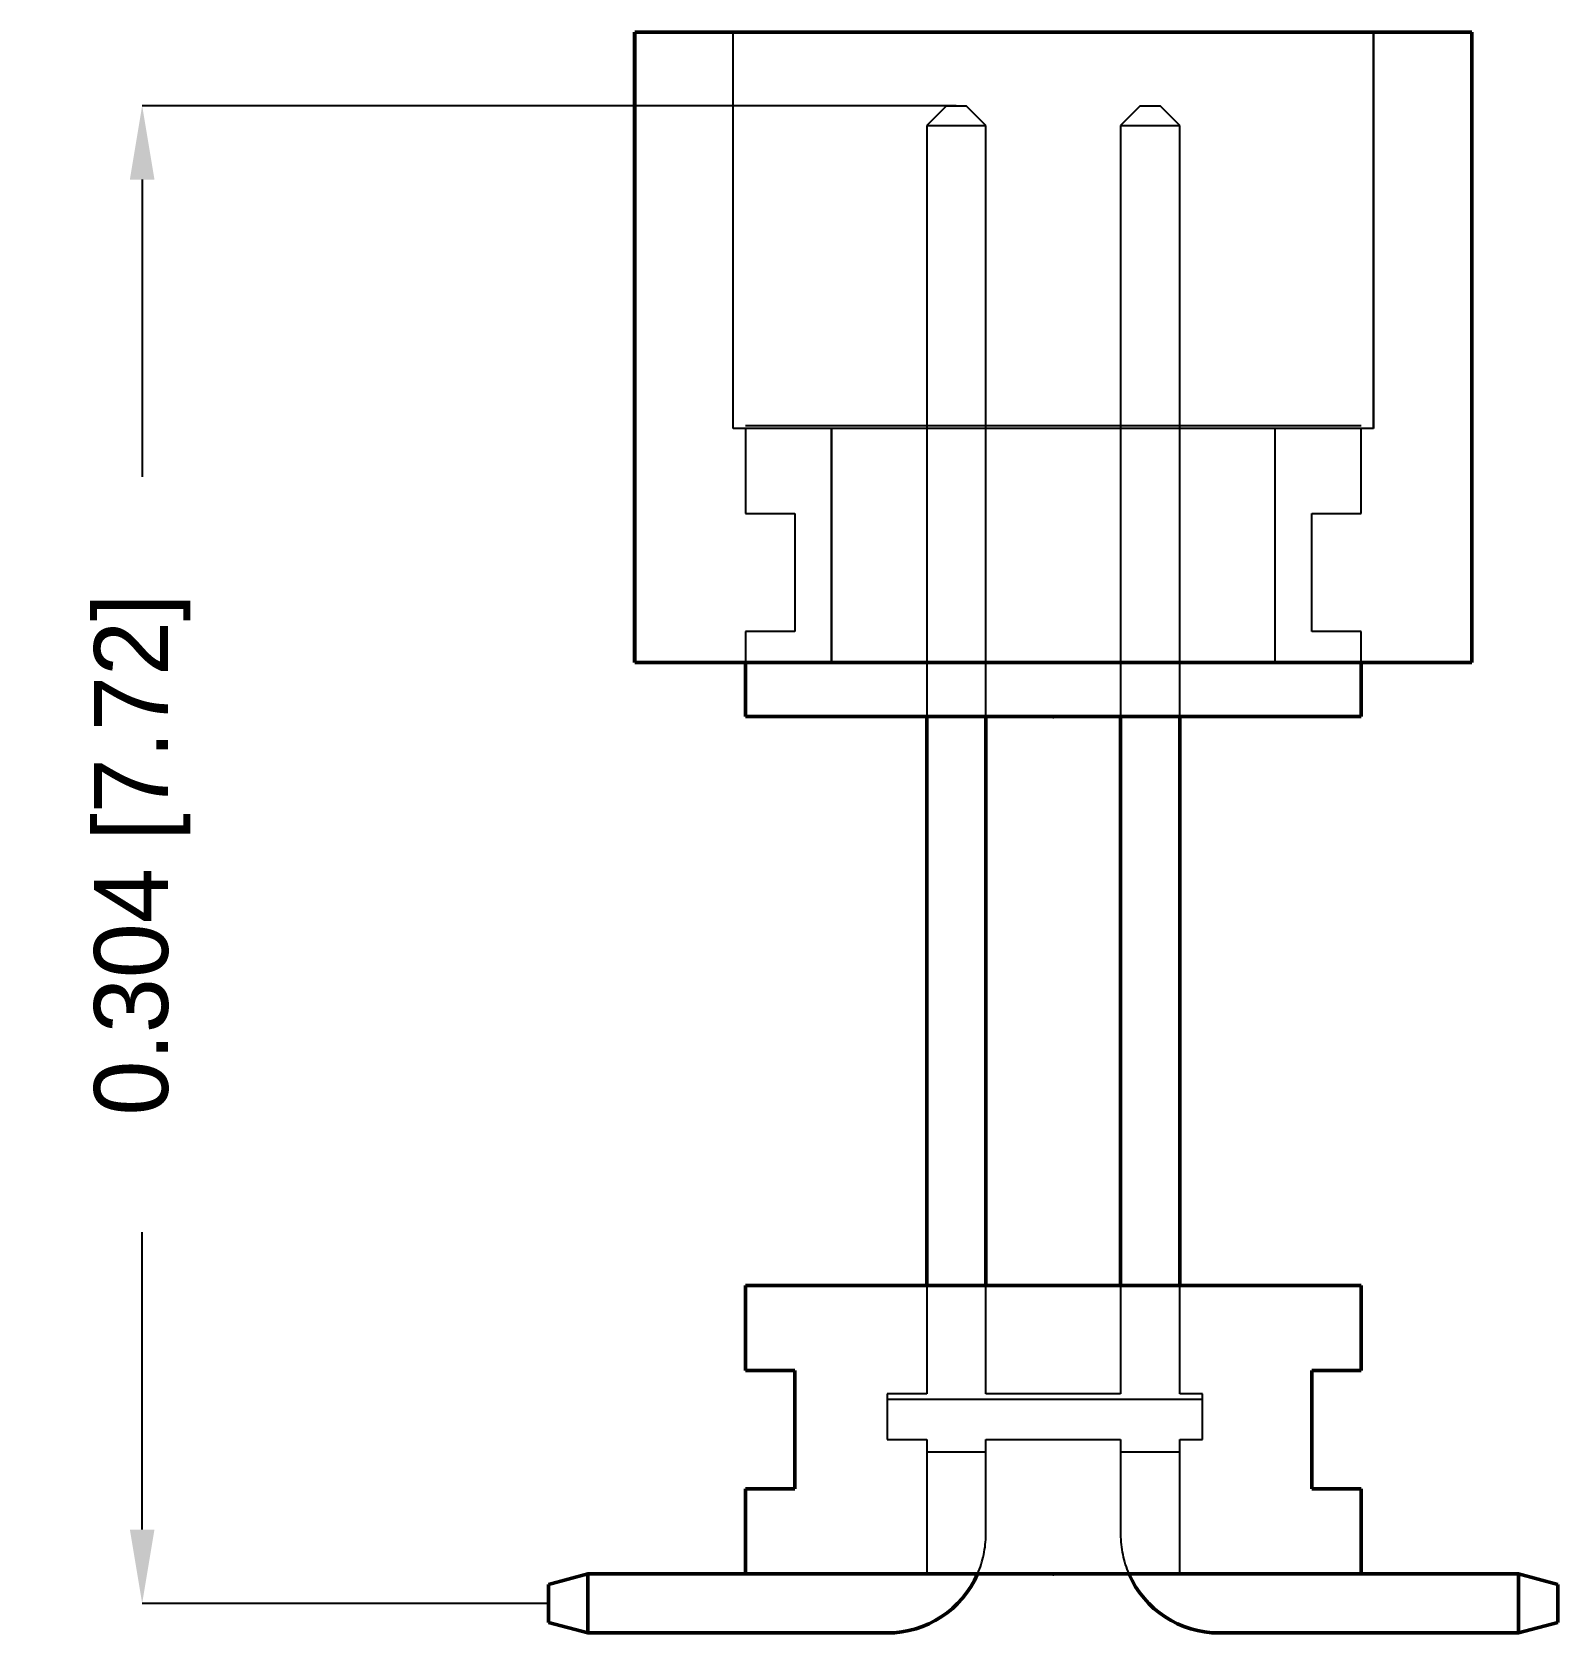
# Model space of a CAD drawing. Header units: inches. Extents: x -0.207 to 0.102, y -0.012 to 0.313.
import ezdxf

# ---------------------------------------------------------------- set-up
doc = ezdxf.new("R2010")
doc.units = ezdxf.units.IN
doc.header["$MEASUREMENT"] = 0
doc.linetypes.add('Dashed', pattern=[2, 1, -1])
for name, color, linetype, lineweight in [('2d ConnectionPoints', 7, 'Continuous', 50), ('AM_0', 7, 'Continuous', 50), ('AM_5', 3, 'Continuous', 25), ('AM_9', 6, 'Dashed', 25)]:
    doc.layers.add(name, color=color, linetype=linetype, lineweight=lineweight)
doc.dimstyles.get("Standard").update_dxf_attribs({"dimtxt": 0.18, "dimasz": 0.18, "dimexe": 0.18, "dimexo": 0.0625, "dimgap": 0.09, "dimtad": 0, "dimtih": 1, "dimtoh": 1, "dimdec": 4, "dimzin": 0, "dimdsep": 46, "dimtxsty": 'Standard', "dimcen": 0.09, "dimadec": 0, "dimazin": 0, "dimtfac": 1, "dimtdec": 4, "dimtofl": 0, "dimtmove": 0, "dimatfit": 3, "dimfxl": 1, "dimtolj": 1, "dimtzin": 0, "dimarcsym": 0})

# ---------------------------------------------------------------- blocks, each defined once
blk = doc.blocks.new('1_MW_34_03_G_D_245_065_ES_pins1_0_in_MW_34_03_G_D_245_065_ES_2')
at = {"layer": 'AM_0'}
for p, q in [((-0.025685, 0.174), (-0.025685, 0.0585)), ((-0.013685, 0.0585), (-0.0136850000000001, 0.174)), ((0.013685, 0.174), (0.013685, 0.0585)), ((0.025685, 0.0585), (0.0256849999999999, 0.174)), ((-0.1025, -0.0021435935394475), (-0.0945000000000012, 0)), ((-0.0625, 0), (-0.0945000000000012, 0)), ((-0.0945, -0.011999999999999), (-0.0945000000000012, 0)), ((0.0945, 0), (0.0625, 0)), ((0.0945, 0), (0.1025, -0.0021435935394475)), ((0.0945000000000013, -0.012), (0.0945, 0)), ((-0.1025, -0.0098564064605495), (-0.1025, -0.0021435935394475)), ((0.1025, -0.0098564064605495), (0.1025, -0.0021435935394475)), ((-0.0945, -0.011999999999999), (-0.1025, -0.0098564064605495)), ((-0.0945, -0.011999999999999), (-0.0336850000000007, -0.011999999999999)), ((0.0336850000000007, -0.011999999999999), (0.0945000000000013, -0.012)), ((0.1025, -0.0098564064605495), (0.0945000000000013, -0.012))]:
    blk.add_line(p, q, dxfattribs=at)
for centre, radius, start, end in [((-0.0336850000000006, 0.0080000000000017), 0.0200000000000007, 269.9999999999999, 336.4218215217938), ((0.0336850000000007, 0.0080000000000017), 0.0200000000000006, 203.5781784782062, 270.0000000000001)]:
    blk.add_arc(centre, radius, start, end, dxfattribs=at)
at = {"layer": 'AM_9'}
for p, q in [((-0.0216849999999997, 0.2980000000000011), (-0.025685, 0.294000000000001)), ((-0.0216849999999997, 0.2980000000000011), (-0.017685, 0.298000000000001)), ((-0.0136850000000003, 0.2940000000000013), (-0.017685, 0.298000000000001)), ((0.017685, 0.298000000000001), (0.013685, 0.294000000000001)), ((0.017685, 0.298000000000001), (0.021685, 0.298000000000001)), ((0.0256849999999998, 0.2940000000000013), (0.021685, 0.298000000000001)), ((-0.025685, 0.294000000000001), (-0.025685, 0.174)), ((-0.025685, 0.294000000000001), (-0.0136850000000003, 0.2940000000000013)), ((-0.0136850000000001, 0.174), (-0.0136850000000003, 0.2940000000000013)), ((0.013685, 0.294000000000001), (0.013685, 0.174)), ((0.013685, 0.294000000000001), (0.0256849999999998, 0.2940000000000013)), ((0.0256849999999999, 0.174), (0.0256849999999998, 0.2940000000000013)), ((-0.025685, 0.0585), (-0.025685, 0.03654956200401)), ((-0.013685, 0.03654956200401), (-0.013685, 0.0585)), ((0.013685, 0.0585), (0.013685, 0.03654956200401)), ((0.025685, 0.03654956200401), (0.025685, 0.0585)), ((-0.025685, 0.03654956200401), (-0.033685, 0.03654956200401)), ((-0.033685, 0.03654956200401), (-0.033685, 0.02724520922319)), ((0.013685, 0.03654956200401), (-0.013685, 0.03654956200401)), ((0.030344378290781, 0.03654956200401), (0.025685, 0.03654956200401)), ((0.030344378290781, 0.02724520922319), (0.030344378290781, 0.03654956200401)), ((-0.033685, 0.035433409547508), (0.0303443782907811, 0.035433409547508)), ((-0.033685, 0.02724520922319), (-0.025685, 0.02724520922319)), ((-0.025685, 0.02724520922319), (-0.025685, 0)), ((-0.013685, 0.0080000000000017), (-0.013685, 0.02724520922319)), ((-0.013685, 0.02724520922319), (0.013685, 0.02724520922319)), ((0.013685, 0.02724520922319), (0.013685, 0.0080000000000017)), ((0.025685, 0.02724520922319), (0.030344378290781, 0.02724520922319)), ((0.025685, 0), (0.025685, 0.02724520922319)), ((-0.025685, 0.024742834549946), (-0.013685, 0.024742834549946)), ((0.0136850000000001, 0.024742834549946), (0.025685, 0.024742834549946))]:
    blk.add_line(p, q, dxfattribs=at)
for centre, radius, start, end in [((-0.0336850000000008, 0.0080000000000017), 0.0200000000000008, 336.4218215217938, 359.9999999999998), ((0.0336850000000007, 0.0080000000000017), 0.0200000000000007, 179.9999999999999, 203.5781784782062)]:
    blk.add_arc(centre, radius, start, end, dxfattribs=at)
blk = doc.blocks.new('2_MW_34_ES_shroud_1_0_in_MW_34_03_G_D_245_065_ES_2')
at = {"layer": 'AM_0'}
for p, q in [((-0.0849849999999999, 0.31295), (0.085015, 0.31295)), ((-0.0849849999999999, 0.18495), (-0.0849849999999999, 0.31295)), ((0.085015, 0.18495), (0.085015, 0.31295)), ((-0.0849849999999999, 0.18495), (0.085015, 0.18495))]:
    blk.add_line(p, q, dxfattribs=at)
at = {"layer": 'AM_9'}
for p, q in [((-0.0649849999999999, 0.23245), (-0.064985, 0.31295)), ((0.065015, 0.31295), (0.065015, 0.23245)), ((0.065015, 0.23245), (-0.0649849999999999, 0.23245)), ((-0.044985, 0.18495), (-0.044985, 0.23245)), ((0.045015, 0.23245), (0.045015, 0.18495))]:
    blk.add_line(p, q, dxfattribs=at)
blk = doc.blocks.new('3_MW_34_ES_shroud_2_0_in_MW_34_03_G_D_245_065_ES_2')
at = {"layer": 'AM_0'}
blk.add_line((-0.085015, 0.18495), (-0.085015, 0.31295), dxfattribs=at)
at = {"layer": 'AM_9'}
for p, q in [((-0.065015, 0.23245), (-0.065015, 0.31295)), ((0.064985, 0.31295), (0.064985, 0.23245)), ((0.0849849999999999, 0.18495), (0.0849849999999999, 0.31295)), ((-0.045015, 0.18495), (-0.045015, 0.23245)), ((0.044985, 0.23245), (0.044985, 0.18495))]:
    blk.add_line(p, q, dxfattribs=at)
blk = doc.blocks.new('4_MW_34_03_G_D_245_065_ES_top_body_0_in_MW_34_03_G_D_245_065_ES_2')
at = {"layer": 'AM_0'}
for p, q in [((-0.0625, 0.18495), (-0.0625, 0.174)), ((0.0625, 0.174), (0.0625, 0.18495)), ((-0.0625, 0.174), (0.0625, 0.174))]:
    blk.add_line(p, q, dxfattribs=at)
at = {"layer": 'AM_9'}
for p, q in [((0.0625, 0.233), (-0.0625, 0.233)), ((-0.0625, 0.23245), (-0.0625, 0.21525)), ((0.0625, 0.21525), (0.0625, 0.23245)), ((-0.0625, 0.21525), (-0.0524999999999999, 0.21525)), ((-0.0524999999999999, 0.21525), (-0.0524999999999999, 0.19125)), ((0.0525, 0.19125), (0.0525, 0.21525)), ((0.0525, 0.21525), (0.0625, 0.21525)), ((-0.0625, 0.19125), (-0.0625, 0.18495)), ((-0.0524999999999999, 0.19125), (-0.0625, 0.19125)), ((0.0625, 0.19125), (0.0525, 0.19125)), ((0.0625, 0.18495), (0.0625, 0.19125))]:
    blk.add_line(p, q, dxfattribs=at)
blk = doc.blocks.new('5_MW3403GD245065ES_0_in_MW_34_03_G_D_245_065_ES_2')
at = {"layer": 'AM_0'}
for p, q in [((0.0625, 0.0585), (-0.0625, 0.0585)), ((-0.0625, 0.0585), (-0.0625, 0.04125)), ((0.0625, 0.04125), (0.0625, 0.0585)), ((-0.0625, 0.04125), (-0.0524999999999999, 0.04125)), ((-0.0524999999999999, 0.04125), (-0.0524999999999999, 0.01725)), ((0.0525, 0.01725), (0.0525, 0.04125)), ((0.0525, 0.04125), (0.0625, 0.04125)), ((-0.0625, 0.01725), (-0.0625, 0)), ((-0.0524999999999999, 0.01725), (-0.0625, 0.01725)), ((0.0625, 0.01725), (0.0525, 0.01725)), ((0.0625, 0), (0.0625, 0.01725)), ((-0.0625, 0), (0.0625, 0))]:
    blk.add_line(p, q, dxfattribs=at)
blk = doc.blocks.new('*D6')
at = {"layer": 'AM_5', "color": 0, "lineweight": -2}
for p, q in [((-0.019685, 0.298000000000001), (-0.1849999991059303, 0.2980000000000009)), ((-0.1849999991059303, 0.2830000000000009), (-0.1849999991059303, 0.2226428571428583)), ((-0.1849999991059303, 0.0090000000000015), (-0.1849999991059303, 0.0693571428571441)), ((-0.1025, -0.0059999999999985), (-0.1849999991059303, -0.0059999999999985))]:
    blk.add_line(p, q, dxfattribs=at)
at = {"layer": 'AM_5', "color": 0}
for points in [[(-0.1824999991059303, 0.2830000000000009), (-0.1874999991059303, 0.2830000000000009), (-0.1849999991059303, 0.2980000000000009)], [(-0.1874999991059303, 0.0090000000000015), (-0.1824999991059303, 0.0090000000000015), (-0.1849999991059303, -0.0059999999999985)]]:
    blk.add_solid(points, dxfattribs=at)
at = {"layer": 'Defpoints', "color": 0}
for p in [(-0.1774999991059303, 0.298000000000001), (-0.019685, 0.298000000000001), (-0.1025, -0.0059999999999985)]:
    blk.add_point(p, dxfattribs=at)
at = {"layer": 'AM_5', "color": 0, "insert": (-0.1849999991059303, 0.1460000000000012), "char_height": 0.015, "attachment_point": 5, "rotation": 90}
blk.add_mtext('\\A1;0.304 [7.72]', dxfattribs=at)

msp = doc.modelspace()

# ---------------------------------------------------------------- linework, layer by layer
at = {"layer": '2d ConnectionPoints'}
for p in [(0, 0.174), (0, 0.174), (0, 0.174), (0, 0.174), (0, 0), (0, 0), (0, 0), (0, 0)]:
    msp.add_point(p, dxfattribs=at)

# ---------------------------------------------------------------- block references
for name in ['3_MW_34_ES_shroud_2_0_in_MW_34_03_G_D_245_065_ES_2', '2_MW_34_ES_shroud_1_0_in_MW_34_03_G_D_245_065_ES_2', '1_MW_34_03_G_D_245_065_ES_pins1_0_in_MW_34_03_G_D_245_065_ES_2', '4_MW_34_03_G_D_245_065_ES_top_body_0_in_MW_34_03_G_D_245_065_ES_2', '5_MW3403GD245065ES_0_in_MW_34_03_G_D_245_065_ES_2']:
    msp.add_blockref(name, (0, 0))

# ---------------------------------------------------------------- dimensions: what is measured, and where the dimension line sits
at = {"layer": 'AM_5'}
dim = msp.add_linear_dim(base=(-0.1849999991059303, 0.2980000000000009), p1=(-0.1025, -0.0059999999999985), p2=(-0.019685, 0.298000000000001), angle=90, text='0.304 [7.72]', dimstyle='Standard', override={"dimtxt": 0.015, "dimasz": 0.015, "dimexe": 0, "dimexo": 0, "dimgap": 0.0045}, dxfattribs=at)
dim.commit()
dim.dimension.update_dxf_attribs({"geometry": '*D6', "text_midpoint": (-0.1849999991059303, 0.1460000000000012), "dimtype": 160, "text_rotation": 90})

doc.saveas('drawing.dxf')
